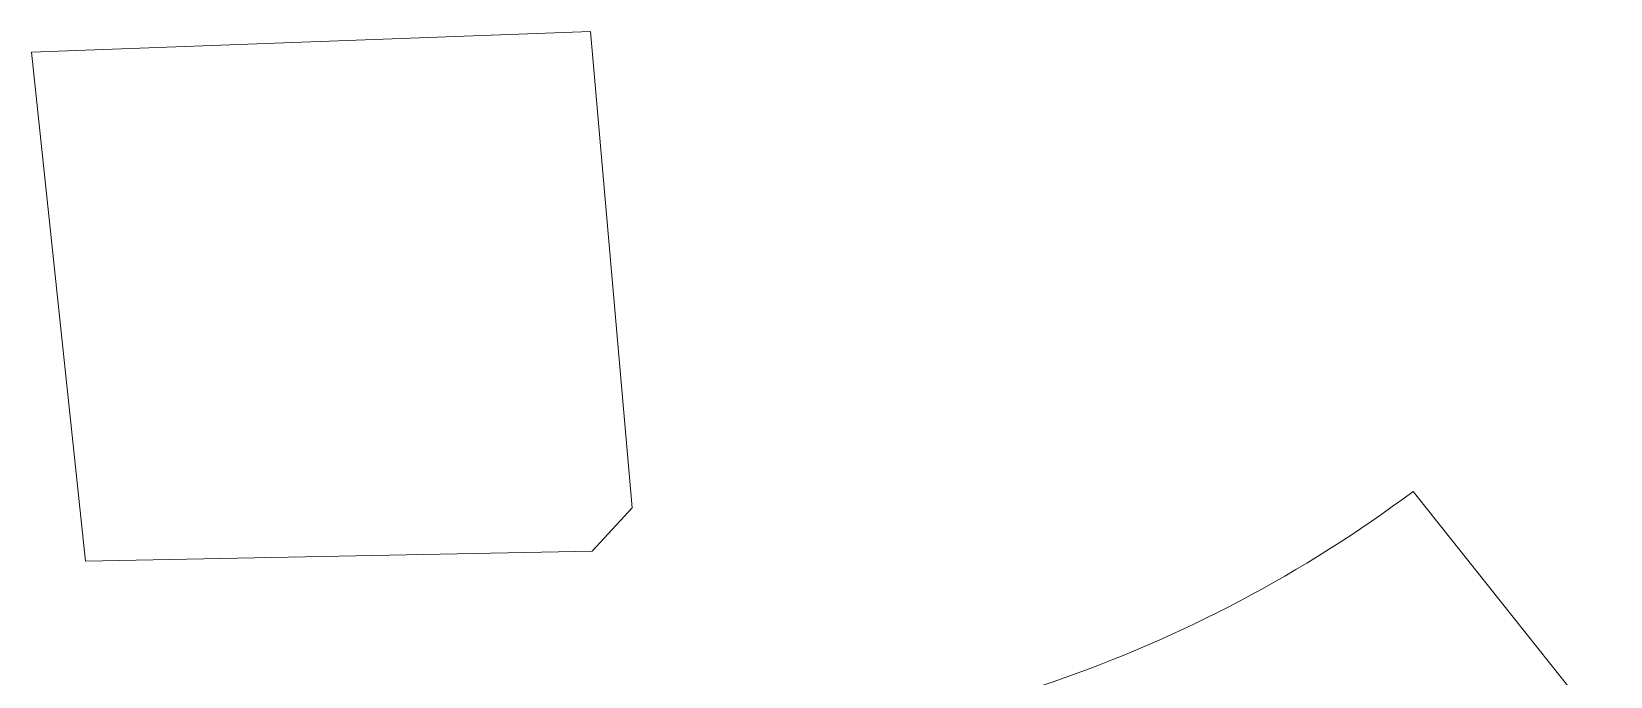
# Model space of a CAD drawing. Extents: x 110900 to 173900, y 7197 to 51694.
# Drawn here: x 119956 to 123871, y 13322 to 14920 of the extents above; entities that cross this region are included whole.
import ezdxf

# ---------------------------------------------------------------- set-up
doc = ezdxf.new("R2010")
doc.units = 0
doc.header["$LTSCALE"] = 1000
doc.header["$MEASUREMENT"] = 0
doc.layers.add('140', color=2, linetype='Continuous', lineweight=5)

msp = doc.modelspace()

# ---------------------------------------------------------------- linework, layer by layer
at = {"layer": '140', "color": 7}
for p, q in [((121342.4, 14920.2), (119956.4, 14869.2)), ((121445.9, 13739.7), (121342.4, 14920.2)), ((119956.4, 14869.2), (120090.1, 13607.4)), ((123871.2, 13165.6), (123381.9, 13780.3)), ((121346, 13632.6), (121445.9, 13739.7)), ((120090.1, 13607.4), (121346, 13632.6))]:
    msp.add_line(p, q, dxfattribs=at)
msp.add_ellipse((121427.8, 16396), major_axis=(3203.1, 632.6), ratio=1, start_param=4.538398, end_param=5.15903, dxfattribs=at)

doc.saveas('drawing.dxf')
